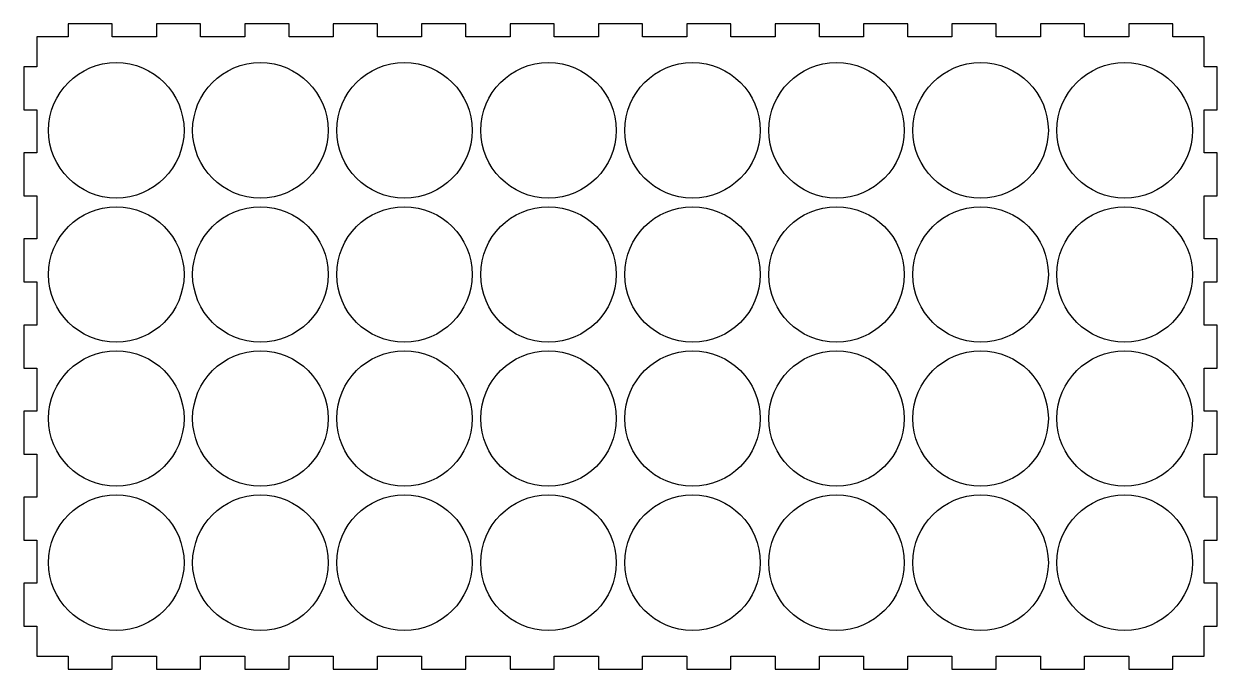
# Model space of a CAD drawing. Header units: millimetres. Extents: x -411 to -134, y -56 to 94.
import ezdxf

# ---------------------------------------------------------------- set-up
doc = ezdxf.new("R2010")
doc.units = ezdxf.units.MM

msp = doc.modelspace()

# ---------------------------------------------------------------- linework, layer by layer
msp.add_lwpolyline([(-133.58, 83.65), (-136.58, 83.65), (-136.58, 90.65), (-143.85, 90.65), (-143.85, 93.65), (-154.13, 93.65), (-154.13, 90.65), (-164.41, 90.65), (-164.41, 93.65), (-174.69, 93.65), (-174.69, 90.65), (-184.97, 90.65), (-184.97, 93.65), (-195.24, 93.65), (-195.24, 90.65), (-205.52, 90.65), (-205.52, 93.65), (-215.8, 93.65), (-215.8, 90.65), (-226.08, 90.65), (-226.08, 93.65), (-236.35, 93.65), (-236.35, 90.65), (-246.63, 90.65), (-246.63, 93.65), (-256.91, 93.65), (-256.91, 90.65), (-267.19, 90.65), (-267.19, 93.65), (-277.47, 93.65), (-277.47, 90.65), (-287.74, 90.65), (-287.74, 93.65), (-298.02, 93.65), (-298.02, 90.65), (-308.3, 90.65), (-308.3, 93.65), (-318.58, 93.65), (-318.58, 90.65), (-328.85, 90.65), (-328.85, 93.65), (-339.13, 93.65), (-339.13, 90.65), (-349.41, 90.65), (-349.41, 93.65), (-359.69, 93.65), (-359.69, 90.65), (-369.97, 90.65), (-369.97, 93.65), (-380.24, 93.65), (-380.24, 90.65), (-390.52, 90.65), (-390.52, 93.65), (-400.8, 93.65), (-400.8, 90.65), (-408.08, 90.65), (-408.08, 83.65), (-411.08, 83.65), (-411.08, 73.65), (-408.08, 73.65), (-408.08, 63.65), (-411.08, 63.65), (-411.08, 53.65), (-408.08, 53.65), (-408.08, 43.65), (-411.08, 43.65), (-411.08, 33.65), (-408.08, 33.65), (-408.08, 23.65), (-411.08, 23.65), (-411.08, 13.65), (-408.08, 13.65), (-408.08, 3.65), (-411.08, 3.65), (-411.08, -6.35), (-408.08, -6.35), (-408.08, -16.35), (-411.08, -16.35), (-411.08, -26.35), (-408.08, -26.35), (-408.08, -36.35), (-411.08, -36.35), (-411.08, -46.35), (-408.08, -46.35), (-408.08, -53.35), (-400.8, -53.35), (-400.8, -56.35), (-390.52, -56.35), (-390.52, -53.35), (-380.24, -53.35), (-380.24, -56.35), (-369.97, -56.35), (-369.97, -53.35), (-359.69, -53.35), (-359.69, -56.35), (-349.41, -56.35), (-349.41, -53.35), (-339.13, -53.35), (-339.13, -56.35), (-328.85, -56.35), (-328.85, -53.35), (-318.58, -53.35), (-318.58, -56.35), (-308.3, -56.35), (-308.3, -53.35), (-298.02, -53.35), (-298.02, -56.35), (-287.74, -56.35), (-287.74, -53.35), (-277.47, -53.35), (-277.47, -56.35), (-267.19, -56.35), (-267.19, -53.35), (-256.91, -53.35), (-256.91, -56.35), (-246.63, -56.35), (-246.63, -53.35), (-236.35, -53.35), (-236.35, -56.35), (-226.08, -56.35), (-226.08, -53.35), (-215.8, -53.35), (-215.8, -56.35), (-205.52, -56.35), (-205.52, -53.35), (-195.24, -53.35), (-195.24, -56.35), (-184.97, -56.35), (-184.97, -53.35), (-174.69, -53.35), (-174.69, -56.35), (-164.41, -56.35), (-164.41, -53.35), (-154.13, -53.35), (-154.13, -56.35), (-143.85, -56.35), (-143.85, -53.35), (-136.58, -53.35), (-136.58, -46.35), (-133.58, -46.35), (-133.58, -36.35), (-136.58, -36.35), (-136.58, -26.35), (-133.58, -26.35), (-133.58, -16.35), (-136.58, -16.35), (-136.58, -6.35), (-133.58, -6.35), (-133.58, 3.65), (-136.58, 3.65), (-136.58, 13.65), (-133.58, 13.65), (-133.58, 23.65), (-136.58, 23.65), (-136.58, 33.65), (-133.58, 33.65), (-133.58, 43.65), (-136.58, 43.65), (-136.58, 53.65), (-133.58, 53.65), (-133.58, 63.65), (-136.58, 63.65), (-136.58, 73.65), (-133.58, 73.65)], close=True)
for centre in [(-389.58, 68.9), (-356.08, 68.9), (-322.58, 68.9), (-289.08, 68.9), (-255.58, 68.9), (-222.08, 68.9), (-188.58, 68.9), (-155.08, 68.9), (-389.58, 35.4), (-356.08, 35.4), (-322.58, 35.4), (-289.08, 35.4), (-255.58, 35.4), (-222.08, 35.4), (-188.58, 35.4), (-155.08, 35.4), (-389.58, 1.9), (-356.08, 1.9), (-322.58, 1.9), (-289.08, 1.9), (-255.58, 1.9), (-222.08, 1.9), (-188.58, 1.9), (-155.08, 1.9), (-389.58, -31.6), (-356.08, -31.6), (-322.58, -31.6), (-289.08, -31.6), (-255.58, -31.6), (-222.08, -31.6), (-188.58, -31.6), (-155.08, -31.6)]:
    msp.add_circle(centre, 15.75)

doc.saveas('drawing.dxf')
